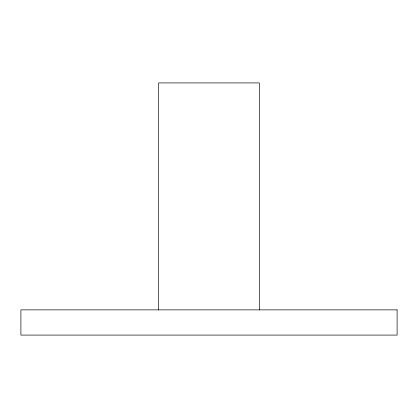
<?xml version="1.0" encoding="UTF-8"?>
<svg xmlns="http://www.w3.org/2000/svg" width="418" height="418" viewBox="0 0 418 418"><rect width="100%" height="100%" fill="white"/><g stroke="black" fill="none" stroke-linecap="round" stroke-linejoin="round"><path stroke-width="0.63" d="M259.343 309.869L259.343 82.916L158.657 82.916L158.657 309.869M397.1 309.869L20.9 309.869L20.9 335.084L397.1 335.084L397.1 309.869"/></g></svg>
